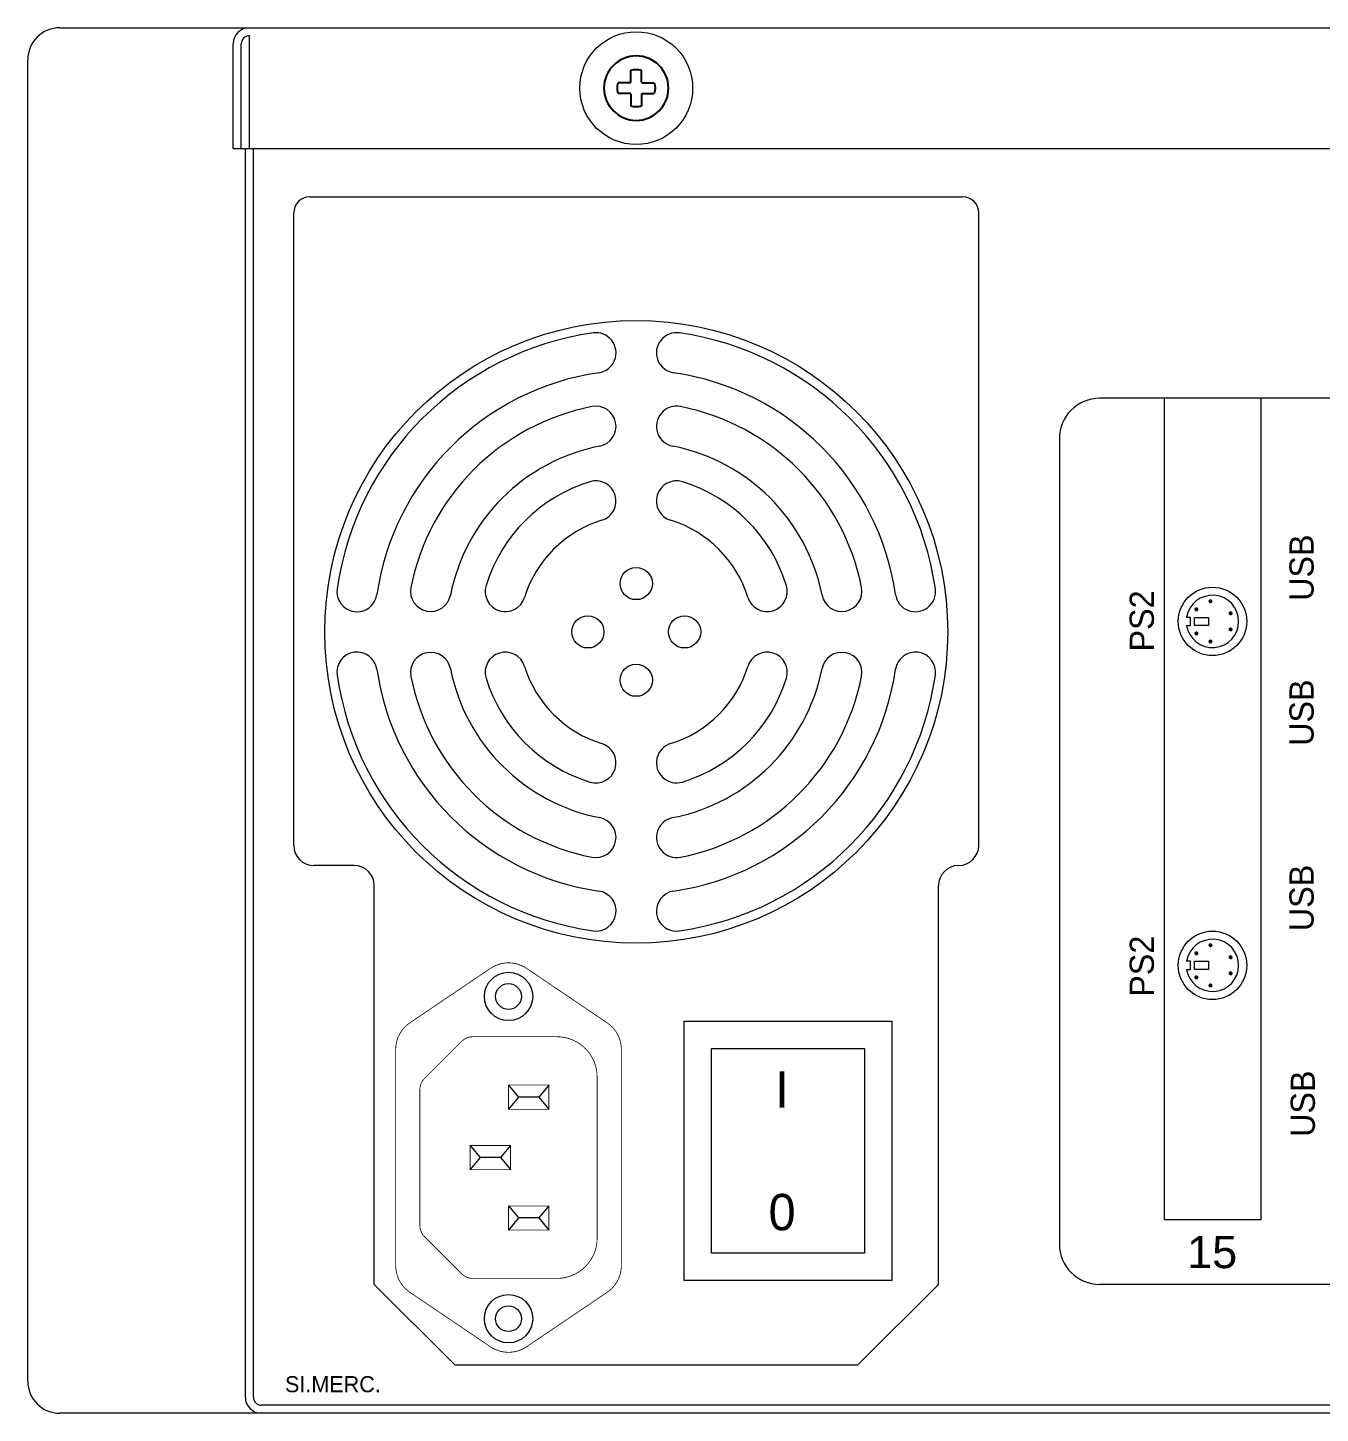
# Model space of a CAD drawing. Extents: x -2364 to 9601, y -871 to 1549.
# Drawn here: x 1980.4 to 2140.8, y 8.4 to 180.4 of the extents above; entities that cross this region are included whole.
import ezdxf
from ezdxf.enums import TextEntityAlignment as Align

# ---------------------------------------------------------------- set-up
doc = ezdxf.new("R2010")
doc.units = 0
doc.layers.get('0').update_dxf_attribs({"linetype": 'CONTINUOUS'})

# ---------------------------------------------------------------- blocks, each defined once
blk = doc.blocks.new('DIN7985_M4_TV')
for p, q in [((-0.67, 0.75), (-0.67, 2.24)), ((0.67, 0.75), (0.67, 2.24)), ((-0.75, 0.67), (-2.24, 0.67)), ((0.75, 0.67), (2.24, 0.67)), ((-0.75, -0.67), (-2.24, -0.67)), ((-0.67, -0.75), (-0.67, -2.24)), ((0.67, -0.75), (0.67, -2.24)), ((0.75, -0.67), (2.24, -0.67))]:
    blk.add_line(p, q)
blk.add_circle((0, 0), 4)
for radius, start, end in [(2.33, 73.3985, 106.6015), (2.33, 163.3985, 196.6015), (1, 131.8103, 138.1897), (1, 41.8103, 48.1897), (2.33, 343.3985, 16.6015), (1, 221.8103, 228.1897), (1, 311.8103, 318.1897), (2.33, 253.3985, 286.6015)]:
    blk.add_arc((0, 0), radius, start, end)

msp = doc.modelspace()

# ---------------------------------------------------------------- linework, layer by layer
at = {"lineweight": 13}
for p, q in [((1984.41045, 180.43741), (2455.41045, 180.43741)), ((2007.91045, 180.43741), (2433.91045, 180.43741)), ((2007.91045, 179.43741), (2007.91045, 179.43741)), ((2007.91045, 165.43741), (2007.91045, 179.43741)), ((2005.91045, 165.43741), (2005.91045, 178.43741)), ((2006.91045, 165.43741), (2006.91045, 178.43741)), ((1980.41045, 12.43741), (1980.41045, 176.43741)), ((2005.91045, 165.43741), (2435.91045, 165.43741)), ((2007.41045, 10.43741), (2007.41045, 165.43741)), ((2008.41045, 10.43741), (2008.41045, 165.43741)), ((2015.41045, 159.43741), (2096.41045, 159.43741)), ((2013.41045, 78.93741), (2013.41045, 157.43741)), ((2098.41045, 78.93741), (2098.41045, 157.43741)), ((2413.41045, 134.43741), (2113.41045, 134.43741)), ((2121.41045, 134.43741), (2121.41045, 32.43741)), ((2133.41045, 134.43741), (2133.41045, 32.43741)), ((2133.41045, 134.43741), (2133.41045, 32.43741)), ((2133.41045, 134.43741), (2133.41045, 32.43741)), ((2133.41045, 134.43741), (2133.41045, 32.43741)), ((2108.41045, 129.43741), (2108.41045, 29.43741)), ((2124.66348, 107.24039), (2124.16403, 107.24039)), ((2124.66348, 106.24149), (2124.66348, 107.24039)), ((2125.16293, 106.24149), (2125.16293, 107.24039)), ((2125.16293, 107.24039), (2126.911, 107.24039)), ((2126.911, 107.24039), (2126.911, 106.24149)), ((2124.16403, 106.24149), (2124.66348, 106.24149)), ((2126.911, 106.24149), (2125.16293, 106.24149)), ((2020.91045, 76.43741), (2015.91045, 76.43741)), ((2095.91045, 76.43741), (2095.91045, 76.43741)), ((2023.41045, 24.43741), (2023.41045, 73.93741)), ((2093.41045, 24.43741), (2093.41045, 73.93741)), ((2124.66348, 64.54258), (2124.16403, 64.54258)), ((2124.66348, 63.54368), (2124.66348, 64.54258)), ((2125.16293, 63.54368), (2125.16293, 64.54258)), ((2125.16293, 64.54258), (2126.911, 64.54258)), ((2126.911, 64.54258), (2126.911, 63.54368)), ((2124.16403, 63.54368), (2124.66348, 63.54368)), ((2126.911, 63.54368), (2125.16293, 63.54368)), ((2061.87592, 24.93439), (2061.87592, 57.11334)), ((2061.87592, 57.11334), (2087.64072, 57.11334)), ((2087.64072, 57.11334), (2087.64072, 24.93439)), ((2065.26769, 28.32616), (2065.26769, 53.72156)), ((2065.26769, 53.72156), (2084.24894, 53.72156)), ((2084.24894, 53.72156), (2084.24894, 28.32616)), ((2040.06455, 49.1807), (2041.29915, 47.6807)), ((2045.06455, 49.1807), (2043.82995, 47.6807)), ((2041.29915, 47.6807), (2040.06455, 46.1807)), ((2043.82995, 47.6807), (2041.29915, 47.6807)), ((2043.82995, 47.6807), (2045.06455, 46.1807)), ((2035.31455, 41.6807), (2036.54915, 40.1807)), ((2040.31455, 41.6807), (2039.07995, 40.1807)), ((2036.54915, 40.1807), (2035.31455, 38.6807)), ((2039.07995, 40.1807), (2036.54915, 40.1807)), ((2039.07995, 40.1807), (2040.31455, 38.6807)), ((2040.06455, 34.1807), (2041.29915, 32.6807)), ((2041.29915, 32.6807), (2040.06455, 31.1807)), ((2043.82995, 32.6807), (2041.29915, 32.6807)), ((2045.06455, 34.1807), (2043.82995, 32.6807)), ((2043.82995, 32.6807), (2045.06455, 31.1807)), ((2133.41045, 32.43741), (2121.41045, 32.43741)), ((2133.41045, 32.43741), (2121.41045, 32.43741)), ((2084.24894, 28.32616), (2065.26769, 28.32616)), ((2023.41045, 24.43741), (2033.41045, 14.43741)), ((2087.64072, 24.93439), (2061.87592, 24.93439)), ((2093.41045, 24.43741), (2083.41045, 14.43741)), ((2413.41045, 24.43741), (2113.41045, 24.43741)), ((2033.41045, 14.43741), (2083.41045, 14.43741)), ((2432.41045, 9.43741), (2009.41045, 9.43741)), ((2455.41045, 8.43741), (1984.41045, 8.43741)), ((2432.41045, 8.43741), (2009.41045, 8.43741))]:
    msp.add_line(p, q, dxfattribs=at)
for points, const_width in [([(2125.41265, 108.11443, 1), (2125.41265, 108.36415, 1)], 0.24972), ([(2127.16072, 109.11332, 1), (2127.16072, 109.36305, 1)], 0.24972), ([(2129.65796, 107.61498, 1), (2129.65796, 107.8647, 1)], 0.24972), ([(2125.41265, 105.11774, 1), (2125.41265, 105.36746, 1)], 0.24972), ([(2129.65796, 105.61718, 1), (2129.65796, 105.86691, 1)], 0.24972), ([(2127.16072, 104.11884, 1), (2127.16072, 104.36856, 1)], 0.24972), ([(2125.41265, 65.41661, 1), (2125.41265, 65.66634, 1)], 0.24972), ([(2127.16072, 66.41551, 1), (2127.16072, 66.66523, 1)], 0.24972), ([(2054.06455, 53.59023), (2054.06455, 26.77116, -0.248970266), (2052.30579, 23.45803), (2042.30579, 16.69332, -0.306467457), (2037.82331, 16.69332), (2027.82331, 23.45803, -0.248970266), (2026.06455, 26.77116), (2026.06455, 53.59023, -0.248970266), (2027.82331, 56.90336), (2037.82331, 63.66807, -0.306467457), (2042.30579, 63.66807), (2052.30579, 56.90336, -0.248970266)], 0.1), ([(2129.65796, 64.91716, 1), (2129.65796, 65.16689, 1)], 0.24972), ([(2125.41265, 62.41992, 1), (2125.41265, 62.66965, 1)], 0.24972), ([(2129.65796, 62.91937, 1), (2129.65796, 63.16909, 1)], 0.24972), ([(2127.16072, 61.42102, 1), (2127.16072, 61.67075, 1)], 0.24972), ([(2051.06455, 50.1807), (2051.06455, 30.1807, -0.414213562), (2046.06455, 25.1807), (2035.65034, 25.1807, -0.198912367), (2034.23612, 25.76648), (2029.65034, 30.35227, -0.198912367), (2029.06455, 31.76648), (2029.06455, 48.59491, -0.198912367), (2029.65034, 50.00912), (2034.23612, 54.59491, -0.198912367), (2035.65034, 55.1807), (2046.06455, 55.1807, -0.414213562)], 0.1)]:
    msp.add_lwpolyline(points, format="xyb", close=True, dxfattribs=dict(at, const_width=const_width))
at = {"lineweight": 13, "const_width": 0.1}
for points in [[(2045.06455, 49.1807), (2045.06455, 46.1807), (2040.06455, 46.1807), (2040.06455, 49.1807)], [(2040.31455, 41.6807), (2040.31455, 38.6807), (2035.31455, 38.6807), (2035.31455, 41.6807)], [(2045.06455, 34.1807), (2045.06455, 31.1807), (2040.06455, 31.1807), (2040.06455, 34.1807)]]:
    msp.add_lwpolyline(points, close=True, dxfattribs=at)
at = {"lineweight": 13}
for centre, radius in [((2055.91045, 172.93741), 7), ((2055.91045, 105.43741), 38.64337), ((2055.91045, 111.43741), 2), ((2127.41045, 106.74094), 4.24531), ((2049.91045, 105.43741), 2), ((2061.91045, 105.43741), 2), ((2055.91045, 99.43741), 2), ((2127.41045, 64.04313), 4.24531), ((2040.06455, 60.1807), 3), ((2040.06455, 60.1807), 1.6), ((2040.06455, 20.1807), 3), ((2040.06455, 20.1807), 1.6)]:
    msp.add_circle(centre, radius, dxfattribs=at)
for centre, radius, start, end in [((1984.41045, 176.43741), 4, 90, 180), ((2007.91045, 178.43741), 2, 90, 180), ((2007.91045, 178.43741), 1, 90, 180), ((2015.41045, 157.43741), 2, 90, 180), ((2096.41045, 157.43741), 2, 0, 90), ((2055.91045, 105.43741), 37.5, 98.2166102, 171.7792904), ((2050.90839, 140.07813), 2.5, 278.2166102, 98.2166102), ((2060.9125, 140.07813), 2.5, 81.7833898, 261.7833898), ((2055.91045, 105.43741), 37.5, 8.2207096, 81.7833898), ((2055.91045, 105.43741), 32.5, 98.2166102, 171.7792904), ((2055.91045, 105.43741), 32.5, 8.2207096, 81.7833898), ((2113.41045, 129.43741), 5, 90, 180), ((2055.91045, 105.43741), 28.5, 101.106334, 168.8252036), ((2050.90205, 130.95047), 2.5, 281.106334, 101.106334), ((2060.91884, 130.95047), 2.5, 78.893666, 258.893666), ((2055.91045, 105.43741), 28.5, 11.1747964, 78.893666), ((2055.91045, 105.43741), 23.5, 101.106334, 168.8252036), ((2055.91045, 105.43741), 23.5, 11.1747964, 78.893666), ((2055.91045, 105.43741), 19.5, 107.1155357, 162.8427062), ((2050.90736, 121.68454), 2.5, 287.1155357, 107.1155357), ((2060.91354, 121.68454), 2.5, 72.8844643, 252.8844643), ((2055.91045, 105.43741), 19.5, 17.1572938, 72.8844643), ((2055.91045, 105.43741), 14.5, 107.1155357, 162.8427062), ((2055.91045, 105.43741), 14.5, 17.1572938, 72.8844643), ((2021.27008, 110.44194), 2.5, 171.7792904, 351.7792904), ((2030.40339, 110.47628), 2.5, 168.8252036, 348.8252036), ((2039.66697, 110.45234), 2.5, 162.8427062, 342.8427062), ((2072.15392, 110.45234), 2.5, 197.1572938, 17.1572938), ((2081.4175, 110.47628), 2.5, 191.1747964, 11.1747964), ((2090.55081, 110.44194), 2.5, 188.2207096, 8.2207096), ((2127.41045, 106.74094), 3.24642, 188.7461623, 171.2538377), ((2021.27008, 100.43288), 2.5, 8.2207096, 188.2207096), ((2030.40339, 100.39854), 2.5, 11.1747964, 191.1747964), ((2039.66697, 100.42248), 2.5, 17.1572938, 197.1572938), ((2072.15392, 100.42248), 2.5, 342.8427062, 162.8427062), ((2081.4175, 100.39854), 2.5, 348.8252036, 168.8252036), ((2090.55081, 100.43288), 2.5, 351.7792904, 171.7792904), ((2055.91045, 105.43741), 37.5, 188.2207096, 261.7833898), ((2055.91045, 105.43741), 32.5, 188.2207096, 261.7833898), ((2055.91045, 105.43741), 28.5, 191.1747964, 258.893666), ((2055.91045, 105.43741), 23.5, 191.1747964, 258.893666), ((2055.91045, 105.43741), 14.5, 197.1572938, 252.8844643), ((2055.91045, 105.43741), 14.5, 287.1155357, 342.8427062), ((2055.91045, 105.43741), 23.5, 281.106334, 348.8252036), ((2055.91045, 105.43741), 32.5, 278.2166102, 351.7792904), ((2055.91045, 105.43741), 37.5, 278.2166102, 351.7792904), ((2055.91045, 105.43741), 28.5, 281.106334, 348.8252036), ((2055.91045, 105.43741), 19.5, 197.1572938, 252.8844643), ((2055.91045, 105.43741), 19.5, 287.1155357, 342.8427062), ((2050.90736, 89.19028), 2.5, 252.8844643, 72.8844643), ((2060.91354, 89.19028), 2.5, 107.1155357, 287.1155357), ((2050.90205, 79.92435), 2.5, 258.893666, 78.893666), ((2060.91884, 79.92435), 2.5, 101.106334, 281.106334), ((2015.91045, 78.93741), 2.5, 180, 270), ((2095.91045, 78.93741), 2.5, 270, 0), ((2020.91045, 73.93741), 2.5, 0, 90), ((2095.91045, 73.93741), 2.5, 90, 180), ((2050.90839, 70.79669), 2.5, 261.7833898, 81.7833898), ((2060.9125, 70.79669), 2.5, 98.2166102, 278.2166102), ((2127.41045, 64.04313), 3.24642, 188.7461623, 171.2538377), ((2113.41045, 29.43741), 5, 180, 270), ((1984.41045, 12.43741), 4, 180, 270), ((2009.41045, 10.43741), 2, 180, 270), ((2009.41045, 10.43741), 1, 180, 270)]:
    msp.add_arc(centre, radius, start, end, dxfattribs=at)

# ---------------------------------------------------------------- block references
at = {"lineweight": 13, "xscale": -1}
msp.add_blockref('DIN7985_M4_TV', (2055.91045, 172.93741), dxfattribs=at)

# ---------------------------------------------------------------- texts
at = {"lineweight": 13}
for s, p in [('USB', (2138.4598, 113.40872)), ('PS2', (2118.63434, 106.79584)), ('USB', (2138.4598, 95.40872)), ('USB', (2138.4598, 72.40976)), ('PS2', (2118.63434, 63.93231)), ('USB', (2138.61391, 46.86266))]:
    msp.add_text(s, height=3, rotation=90, dxfattribs=at).set_placement(p, align=Align.MIDDLE)
for s, p in [('I', (2074.00832, 46.37271)), ('0', (2074.00832, 31.15264))]:
    msp.add_text(s, height=4.52237, dxfattribs=at).set_placement(p, align=Align.CENTER)
at = {"color": 7, "lineweight": 13}
msp.add_text('SI.MERC.', height=2, dxfattribs=at).set_placement((2012.3334, 11.05013))
at = {"lineweight": 13, "insert": (2127.36888, 28.42562), "char_height": 4, "attachment_point": 5}
msp.add_mtext_dynamic_manual_height_columns('{\\fArial|b0|i0|c0|p34;15}', width=13, gutter_width=10, heights=[0], dxfattribs=at)

doc.saveas('drawing.dxf')
